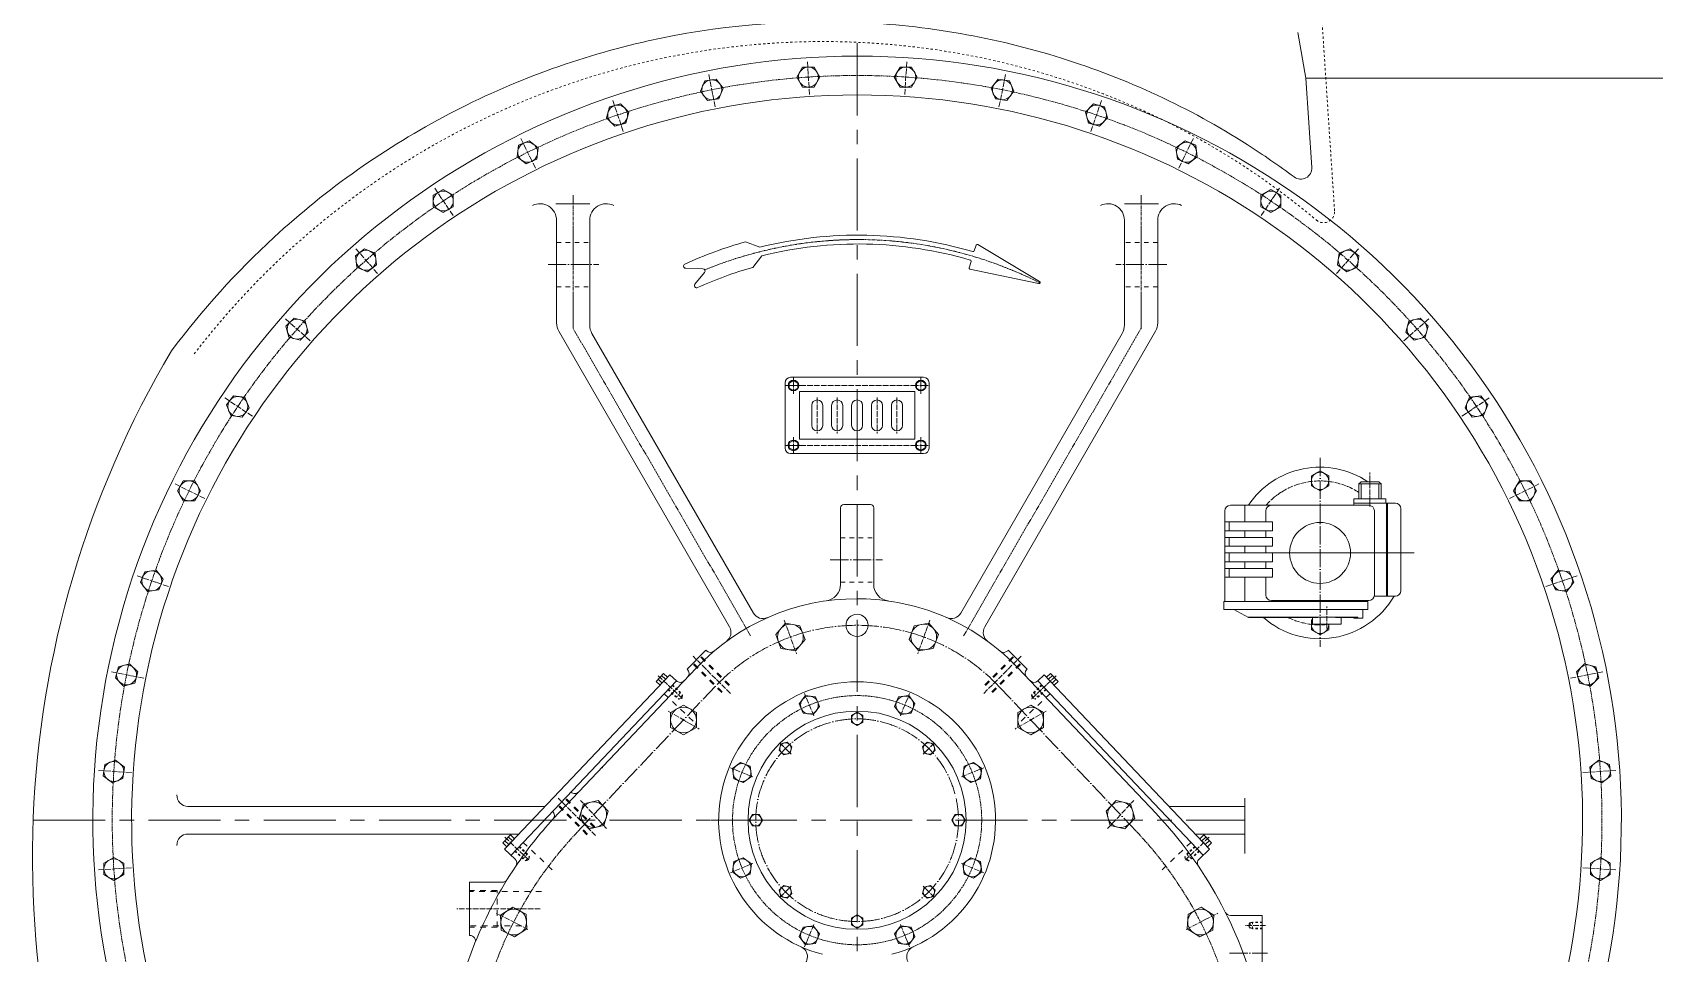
# Model space of a CAD drawing. Header units: inches. Extents: x -7 to 38035, y 41 to 29026.
# Drawn here: x 6768 to 8912, y 20793 to 22011 of the extents above; entities that cross this region are included whole.
import ezdxf

# ---------------------------------------------------------------- set-up
doc = ezdxf.new("R2010")
doc.units = ezdxf.units.IN
doc.header["$MEASUREMENT"] = 0
for name, pattern in [('ACAD_ISO04W100', [30, 24, -3, 0, -3]), ('CENTER', [50.8, 31.75, -6.35, 6.35, -6.35]), ('CHAIN', [0.7087, 0.4724, -0.0591, 0.1181, -0.0591]), ('EB_DASH', [6, 3, -3]), ('EB_DASHDOT', [39, 30, -3, 3, -3])]:
    doc.linetypes.add(name, pattern=pattern)
doc.layers.add('CAXA1', color=5, linetype='CENTER', lineweight=5)

msp = doc.modelspace()

# ---------------------------------------------------------------- linework, layer by layer
at = {"color": 7, "linetype": 'EB_DASH', "lineweight": 5}
for p, q in [((8489.51, 21775.3), (8473.26, 22020.92)), ((7608.4, 21142.32), (7619.03, 21132.24)), ((7608.91, 21142.85), (7622.72, 21129.75)), ((7613.94, 21148.16), (7627.75, 21135.06)), ((7614.45, 21148.69), (7625.07, 21138.62)), ((8102.81, 21148.16), (8089, 21135.06)), ((8102.31, 21148.69), (8091.68, 21138.62)), ((8107.85, 21142.85), (8094.03, 21129.75)), ((8108.35, 21142.32), (8097.72, 21132.24)), ((7625.07, 21138.62), (7619.03, 21132.24)), ((7627.75, 21135.06), (7622.72, 21129.75)), ((7622.73, 21129.76), (7626.77, 21130.96)), ((7627.75, 21135.05), (7626.77, 21130.96)), ((8089, 21135.06), (8094.03, 21129.75)), ((8089, 21135.05), (8089.99, 21130.96)), ((8094.02, 21129.76), (8089.99, 21130.96)), ((8091.68, 21138.62), (8097.72, 21132.24)), ((7713.04, 20969.77), (7695.87, 20969.77)), ((7405.95, 20928.76), (7416.57, 20918.69)), ((7406.45, 20929.3), (7420.26, 20916.2)), ((7411.49, 20934.61), (7425.3, 20921.51)), ((7411.99, 20935.14), (7422.62, 20925.07)), ((8305.26, 20934.61), (8291.45, 20921.51)), ((8304.76, 20935.14), (8294.13, 20925.07)), ((8310.3, 20929.3), (8296.49, 20916.2)), ((8310.8, 20928.76), (8300.18, 20918.69)), ((7416.57, 20918.69), (7422.62, 20925.07)), ((7420.26, 20916.2), (7425.3, 20921.51)), ((7420.28, 20916.21), (7424.31, 20917.41)), ((7425.29, 20921.5), (7424.31, 20917.41)), ((8296.49, 20916.2), (8291.45, 20921.51)), ((8291.46, 20921.5), (8292.44, 20917.41)), ((8296.47, 20916.21), (8292.44, 20917.41)), ((8300.18, 20918.69), (8294.13, 20925.07)), ((8377.88, 20834.42), (8375.72, 20830.69)), ((8377.88, 20826.96), (8375.72, 20830.69)), ((8377.88, 20834.42), (8377.88, 20826.96)), ((8393.98, 20834.42), (8377.88, 20834.42)), ((8393.98, 20826.96), (8377.88, 20826.96)), ((8380.81, 20835.08), (8380.81, 20826.3)), ((8393.98, 20835.08), (8380.88, 20835.08)), ((8393.98, 20826.3), (8380.88, 20826.3))]:
    msp.add_line(p, q, dxfattribs=at)
at = {"color": 7, "lineweight": 5}
for p, q in [((8451.55, 21950.65), (8440.87, 22011.24)), ((7786.38, 21965.38), (7778.77, 21952.2)), ((7786.38, 21965.38), (7801.59, 21965.38)), ((7809.2, 21952.2), (7801.59, 21965.38)), ((7907.55, 21952.2), (7915.16, 21965.38)), ((7930.38, 21965.38), (7915.16, 21965.38)), ((7930.38, 21965.38), (7937.98, 21952.2)), ((7657.04, 21947.46), (7651.22, 21933.41)), ((7657.04, 21947.46), (7672.12, 21949.45)), ((7681.39, 21937.38), (7672.12, 21949.45)), ((7675.56, 21923.32), (7681.39, 21937.38)), ((7778.77, 21952.2), (7786.38, 21939.03)), ((7786.38, 21939.03), (7801.59, 21939.03)), ((7801.59, 21939.03), (7809.2, 21952.2)), ((7915.16, 21939.03), (7907.55, 21952.2)), ((7930.38, 21939.03), (7915.16, 21939.03)), ((7937.98, 21952.2), (7930.38, 21939.03)), ((8035.37, 21937.38), (8044.63, 21949.45)), ((8041.19, 21923.32), (8035.37, 21937.38)), ((8059.71, 21947.46), (8044.63, 21949.45)), ((8059.71, 21947.46), (8065.53, 21933.41)), ((8459.35, 21832.81), (8451.55, 21950.65)), ((8451.55, 21950.65), (9153.34, 21950.65)), ((7531.15, 21912.82), (7545.84, 21916.76)), ((7556.6, 21906), (7545.84, 21916.76)), ((7651.22, 21933.41), (7660.48, 21921.34)), ((7660.48, 21921.34), (7675.56, 21923.32)), ((8056.27, 21921.34), (8041.19, 21923.32)), ((8065.53, 21933.41), (8056.27, 21921.34)), ((8160.15, 21906), (8170.91, 21916.76)), ((8185.6, 21912.82), (8170.91, 21916.76)), ((7531.15, 21912.82), (7527.21, 21898.12)), ((7527.21, 21898.12), (7537.97, 21887.36)), ((7552.66, 21891.3), (7556.6, 21906)), ((8164.09, 21891.3), (8160.15, 21906)), ((8189.54, 21898.12), (8178.78, 21887.36)), ((8185.6, 21912.82), (8189.54, 21898.12)), ((7537.97, 21887.36), (7552.66, 21891.3)), ((8178.78, 21887.36), (8164.09, 21891.3)), ((7410.85, 21862.04), (7408.87, 21846.95)), ((7410.85, 21862.04), (7424.91, 21867.86)), ((7436.98, 21858.6), (7424.91, 21867.86)), ((7435, 21843.51), (7436.98, 21858.6)), ((8279.77, 21858.6), (8291.84, 21867.86)), ((8281.76, 21843.51), (8279.77, 21858.6)), ((8305.9, 21862.04), (8291.84, 21867.86)), ((8305.9, 21862.04), (8307.88, 21846.95)), ((7408.87, 21846.95), (7420.94, 21837.69)), ((7420.94, 21837.69), (7435, 21843.51)), ((8295.81, 21837.69), (8281.76, 21843.51)), ((8307.88, 21846.95), (8295.81, 21837.69)), ((7298.22, 21795.99), (7311.39, 21803.6)), ((7298.22, 21795.99), (7298.22, 21780.78)), ((7324.57, 21795.99), (7311.39, 21803.6)), ((7324.57, 21780.78), (7324.57, 21795.99)), ((7460.1, 21784.8), (7505.02, 21784.8)), ((8256.66, 21784.8), (8211.74, 21784.8)), ((8392.18, 21795.99), (8405.36, 21803.6)), ((8392.18, 21780.78), (8392.18, 21795.99)), ((8418.53, 21795.99), (8405.36, 21803.6)), ((8418.53, 21795.99), (8418.53, 21780.78)), ((7298.22, 21780.78), (7311.39, 21773.17)), ((7311.39, 21773.17), (7324.57, 21780.78)), ((8405.36, 21773.17), (8392.18, 21780.78)), ((8418.53, 21780.78), (8405.36, 21773.17)), ((7461.08, 21627.2), (7461.08, 21762.84)), ((7505, 21624.33), (7505, 21762.84)), ((8211.76, 21624.33), (8211.76, 21762.84)), ((8255.68, 21627.2), (8255.68, 21762.84)), ((7195.17, 21715.81), (7207.24, 21725.07)), ((7221.29, 21719.25), (7207.24, 21725.07)), ((7711.05, 21734.53), (7729.99, 21727.36)), ((8015.63, 21730.06), (8013.28, 21722.41)), ((8099.53, 21681.98), (8017.78, 21730.89)), ((8495.46, 21719.25), (8509.51, 21725.07)), ((8521.58, 21715.81), (8509.51, 21725.07)), ((7195.17, 21715.81), (7197.15, 21700.72)), ((7197.15, 21700.72), (7211.21, 21694.9)), ((7211.21, 21694.9), (7223.28, 21704.16)), ((7223.28, 21704.16), (7221.29, 21719.25)), ((7631.82, 21699.43), (7654.56, 21698.84)), ((7720.59, 21700.59), (7732.53, 21715.93)), ((8008.99, 21708.41), (8006.47, 21700.21)), ((8493.47, 21704.16), (8495.46, 21719.25)), ((8505.54, 21694.9), (8493.47, 21704.16)), ((8519.6, 21700.72), (8505.54, 21694.9)), ((8521.58, 21715.81), (8519.6, 21700.72)), ((7644.1, 21678.49), (7656.76, 21694.06)), ((8098.21, 21679.37), (8007.57, 21698.35)), ((7103.46, 21622.86), (7114.22, 21633.62)), ((7103.46, 21622.86), (7107.4, 21608.16)), ((7128.92, 21629.68), (7114.22, 21633.62)), ((7122.1, 21604.23), (7132.86, 21614.98)), ((7132.86, 21614.98), (7128.92, 21629.68)), ((7689.69, 21225.34), (7464.02, 21616.22)), ((7721.39, 21243.64), (7507.94, 21613.35)), ((7995.36, 21243.64), (8208.81, 21613.35)), ((8027.06, 21225.34), (8252.73, 21616.22)), ((8583.9, 21614.98), (8587.83, 21629.68)), ((8594.65, 21604.23), (8583.9, 21614.98)), ((8587.83, 21629.68), (8602.53, 21633.62)), ((8613.29, 21622.86), (8602.53, 21633.62)), ((8613.29, 21622.86), (8609.35, 21608.16)), ((7107.4, 21608.16), (7122.1, 21604.23)), ((8609.35, 21608.16), (8594.65, 21604.23)), ((7770.54, 21555.38), (7946.22, 21555.38)), ((7770.54, 21555.38), (7946.22, 21555.38)), ((7024.68, 21518.74), (7033.94, 21530.81)), ((7049.02, 21528.82), (7033.94, 21530.81)), ((7054.85, 21514.76), (7049.02, 21528.82)), ((7763.22, 21461.68), (7763.22, 21548.06)), ((7763.22, 21461.68), (7763.22, 21548.06)), ((7782.25, 21473.39), (7782.25, 21536.34)), ((7782.25, 21536.34), (7934.5, 21536.34)), ((7934.5, 21473.39), (7934.5, 21536.34)), ((7953.54, 21461.68), (7953.54, 21548.06)), ((7953.54, 21461.68), (7953.54, 21548.06)), ((8661.91, 21514.76), (8667.73, 21528.82)), ((8667.73, 21528.82), (8682.81, 21530.81)), ((8692.08, 21518.74), (8682.81, 21530.81)), ((7024.68, 21518.74), (7030.5, 21504.68)), ((7045.58, 21502.69), (7054.85, 21514.76)), ((7798.35, 21491.69), (7798.35, 21518.04)), ((7812.99, 21491.69), (7812.99, 21518.04)), ((7824.7, 21491.69), (7824.7, 21518.04)), ((7839.34, 21491.69), (7839.34, 21518.04)), ((7851.06, 21491.69), (7851.06, 21518.04)), ((7865.7, 21491.69), (7865.7, 21518.04)), ((7877.41, 21491.69), (7877.41, 21518.04)), ((7892.05, 21491.69), (7892.05, 21518.04)), ((7903.76, 21491.69), (7903.76, 21518.04)), ((7918.4, 21491.69), (7918.4, 21518.04)), ((8671.17, 21502.69), (8661.91, 21514.76)), ((8692.08, 21518.74), (8686.25, 21504.68)), ((7030.5, 21504.68), (7045.58, 21502.69)), ((8686.25, 21504.68), (8671.17, 21502.69)), ((7782.25, 21473.39), (7934.5, 21473.39)), ((7770.54, 21454.36), (7946.22, 21454.36)), ((7770.54, 21454.36), (7946.22, 21454.36)), ((6960.15, 21405.22), (6967.76, 21418.4)), ((6960.15, 21405.22), (6967.76, 21392.04)), ((6982.98, 21418.4), (6967.76, 21418.4)), ((6990.58, 21405.22), (6982.98, 21418.4)), ((6982.98, 21392.04), (6990.58, 21405.22)), ((8521.61, 21414.32), (8524.54, 21417.25)), ((8521.61, 21394.84), (8521.61, 21414.32)), ((8550.89, 21414.32), (8521.61, 21414.32)), ((8547.96, 21417.25), (8524.54, 21417.25)), ((8550.89, 21414.32), (8547.96, 21417.25)), ((8550.89, 21394.84), (8550.89, 21414.32)), ((8726.17, 21405.22), (8733.78, 21418.4)), ((8733.78, 21392.04), (8726.17, 21405.22)), ((8733.78, 21418.4), (8748.99, 21418.4)), ((8756.6, 21405.22), (8748.99, 21418.4)), ((8756.6, 21405.22), (8748.99, 21392.04)), ((6967.76, 21392.04), (6982.98, 21392.04)), ((7836.42, 21382.62), (7836.42, 21281.45)), ((7858.38, 21387.01), (7840.81, 21387.01)), ((7858.38, 21387.01), (7875.94, 21387.01)), ((7880.34, 21382.62), (7880.34, 21281.45)), ((8344.47, 21258.69), (8344.47, 21378.74)), ((8351.79, 21386.06), (8407.31, 21386.06)), ((8351.79, 21386.06), (8534.79, 21386.06)), ((8370.82, 21364.1), (8370.82, 21386.06)), ((8398.64, 21364.1), (8398.64, 21378.74)), ((8515.02, 21386.06), (8515.02, 21394.84)), ((8557.48, 21394.84), (8515.02, 21394.84)), ((8569.92, 21388.99), (8515.02, 21388.99)), ((8542.11, 21267.47), (8542.11, 21378.74)), ((8557.48, 21388.99), (8557.48, 21394.84)), ((8558.21, 21266.01), (8558.21, 21388.99)), ((8559.68, 21266.01), (8559.68, 21388.99)), ((8559.68, 21382.14), (8559.68, 21385.87)), ((8577.24, 21273.33), (8577.24, 21381.67)), ((8748.99, 21392.04), (8733.78, 21392.04)), ((8407.42, 21364.1), (8344.47, 21364.1)), ((8350.32, 21352.39), (8350.32, 21364.1)), ((8407.42, 21352.39), (8407.42, 21364.1)), ((8407.42, 21352.39), (8344.47, 21352.39)), ((8407.42, 21343.6), (8344.47, 21343.6)), ((8350.32, 21331.89), (8350.32, 21343.6)), ((8370.82, 21343.6), (8370.82, 21352.39)), ((8398.64, 21343.6), (8398.64, 21352.39)), ((8407.42, 21331.89), (8407.42, 21343.6)), ((8407.42, 21331.89), (8407.42, 21335.39)), ((8407.42, 21331.89), (8344.47, 21331.89)), ((8407.42, 21323.11), (8344.47, 21323.11)), ((8350.32, 21311.39), (8350.32, 21323.11)), ((8370.82, 21323.11), (8370.82, 21331.89)), ((8398.64, 21323.11), (8398.64, 21331.89)), ((8407.42, 21311.39), (8407.42, 21323.11)), ((8407.42, 21313.76), (8407.42, 21323.11)), ((6911, 21284.25), (6916.82, 21298.31)), ((6931.91, 21300.3), (6916.82, 21298.31)), ((6941.17, 21288.22), (6931.91, 21300.3)), ((8407.42, 21311.39), (8344.47, 21311.39)), ((8407.42, 21302.61), (8344.47, 21302.61)), ((8350.32, 21290.9), (8350.32, 21302.61)), ((8370.82, 21302.61), (8370.82, 21311.39)), ((8398.64, 21302.61), (8398.64, 21311.39)), ((8407.42, 21290.9), (8407.42, 21302.61)), ((8775.58, 21288.22), (8784.84, 21300.3)), ((8784.84, 21300.3), (8799.93, 21298.31)), ((8805.75, 21284.25), (8799.93, 21298.31)), ((6911, 21284.25), (6920.26, 21272.18)), ((6920.26, 21272.18), (6935.35, 21274.17)), ((6935.35, 21274.17), (6941.17, 21288.22)), ((8407.42, 21290.9), (8344.47, 21290.9)), ((8370.82, 21258.69), (8370.82, 21290.9)), ((8398.64, 21267.47), (8398.64, 21290.9)), ((8559.68, 21274.32), (8559.68, 21270.59)), ((8781.4, 21274.17), (8775.58, 21288.22)), ((8796.49, 21272.18), (8781.4, 21274.17)), ((8805.75, 21284.25), (8796.49, 21272.18)), ((8533.32, 21258.69), (8343, 21258.69)), ((8343, 21248.44), (8343, 21258.69)), ((8534.79, 21260.15), (8405.96, 21260.15)), ((8524.94, 21258.69), (8521.21, 21258.69)), ((8531.13, 21258.69), (8531.13, 21260.15)), ((8533.32, 21248.44), (8533.32, 21258.69)), ((8569.92, 21266.01), (8541.96, 21266.01)), ((8533.32, 21248.44), (8343, 21248.44)), ((8356.18, 21248.44), (8375.87, 21237.84)), ((8520.43, 21238.19), (8375.21, 21238.19)), ((8467.01, 21237.75), (8376.21, 21237.75)), ((8460.12, 21228.97), (8460.12, 21237.75)), ((8498.19, 21228.97), (8460.12, 21228.97)), ((8467.45, 21238.19), (8467.01, 21237.75)), ((8490.86, 21238.19), (8491.3, 21237.75)), ((8520.43, 21237.75), (8491.3, 21237.75)), ((8498.19, 21228.97), (8498.19, 21237.75)), ((8515.02, 21236.73), (8515.02, 21237.75)), ((8526.74, 21236.73), (8515.02, 21236.73)), ((8520.43, 21237.75), (8520.43, 21238.19)), ((8526.74, 21236.73), (8526.74, 21248.44)), ((7658.58, 21194.41), (7633.74, 21169.56)), ((7659.31, 21193.68), (7658.58, 21194.41)), ((8057.44, 21193.68), (8058.17, 21194.41)), ((8058.17, 21194.41), (8083.02, 21169.56)), ((6878.06, 21157.91), (6882, 21172.6)), ((6896.69, 21176.54), (6882, 21172.6)), ((6907.45, 21165.78), (6896.69, 21176.54)), ((6903.51, 21151.09), (6907.45, 21165.78)), ((7602.65, 21163.91), (7592.58, 21153.28)), ((7602.65, 21163.91), (7607.96, 21158.87)), ((7645.89, 21171.22), (7619.76, 21143.65)), ((7634.13, 21169.17), (7633.74, 21169.56)), ((8070.86, 21171.22), (8253.6, 20978.46)), ((8082.62, 21169.17), (8083.02, 21169.56)), ((8114.1, 21163.91), (8108.79, 21158.87)), ((8114.1, 21163.91), (8124.18, 21153.28)), ((8809.3, 21165.78), (8820.06, 21176.54)), ((8813.24, 21151.09), (8809.3, 21165.78)), ((8820.06, 21176.54), (8834.76, 21172.6)), ((8838.69, 21157.91), (8834.76, 21172.6)), ((6878.06, 21157.91), (6888.82, 21147.15)), ((6888.82, 21147.15), (6903.51, 21151.09)), ((7610.98, 21162.06), (7392.41, 20931.51)), ((7619.48, 21154), (7400.91, 20923.45)), ((7619.76, 21143.65), (7490.41, 21007.21)), ((7592.58, 21153.28), (7597.89, 21148.25)), ((7600.58, 21151.08), (7595.27, 21156.12)), ((7605.27, 21156.04), (7599.96, 21161.07)), ((7619.48, 21154), (7610.98, 21162.06)), ((7614.45, 21148.69), (7614.45, 21148.69)), ((8097.27, 21154), (8105.77, 21162.06)), ((8097.27, 21154), (8315.84, 20923.45)), ((8105.77, 21162.06), (8324.34, 20931.51)), ((8111.48, 21156.04), (8116.79, 21161.07)), ((8116.17, 21151.08), (8121.49, 21156.12)), ((8124.18, 21153.28), (8118.86, 21148.25)), ((8827.94, 21147.15), (8813.24, 21151.09)), ((8838.69, 21157.91), (8827.94, 21147.15)), ((6861.89, 21028.34), (6863.87, 21043.42)), ((6877.93, 21049.25), (6863.87, 21043.42)), ((6890, 21039.98), (6877.93, 21049.25)), ((6888.01, 21024.9), (6890, 21039.98)), ((8826.75, 21039.98), (8838.82, 21049.25)), ((8828.74, 21024.9), (8826.75, 21039.98)), ((8838.82, 21049.25), (8852.88, 21043.42)), ((8854.86, 21028.34), (8852.88, 21043.42)), ((6861.89, 21028.34), (6873.96, 21019.08)), ((6873.96, 21019.08), (6888.01, 21024.9)), ((8842.79, 21019.08), (8828.74, 21024.9)), ((8854.86, 21028.34), (8842.79, 21019.08)), ((7490.41, 21007.21), (7456.31, 20971.11)), ((8370.77, 20925.85), (8370.77, 20999.05)), ((7446.03, 20988.07), (6973.9, 20988.07)), ((7455.87, 20981.43), (7456.08, 20981.22)), ((8270.72, 20988.07), (8370.77, 20988.07)), ((7411.34, 20951.47), (6973.9, 20951.47)), ((7400.2, 20950.36), (7390.12, 20939.73)), ((7400.2, 20950.36), (7405.51, 20945.32)), ((7754.43, 20969.77), (7665.66, 20969.77)), ((8305.42, 20951.47), (8370.77, 20951.47)), ((8316.56, 20950.36), (8311.24, 20945.32)), ((8316.56, 20950.36), (8326.63, 20939.73)), ((7390.12, 20939.73), (7395.44, 20934.7)), ((7392.41, 20931.51), (7406.28, 20918.36)), ((7398.12, 20937.53), (7392.81, 20942.57)), ((7405.51, 20945.32), (7395.44, 20934.7)), ((7402.82, 20942.49), (7397.51, 20947.52)), ((8324.34, 20931.51), (8310.47, 20918.36)), ((8313.93, 20942.49), (8319.25, 20947.52)), ((8318.63, 20937.53), (8323.94, 20942.57)), ((8326.63, 20939.73), (8321.32, 20934.7)), ((6875.94, 20920.59), (6862.77, 20912.98)), ((6862.77, 20897.77), (6862.77, 20912.98)), ((6889.12, 20912.98), (6875.94, 20920.59)), ((6889.12, 20897.77), (6889.12, 20912.98)), ((8827.63, 20912.98), (8840.81, 20920.59)), ((8827.63, 20897.77), (8827.63, 20912.98)), ((8840.81, 20920.59), (8853.98, 20912.98)), ((8853.98, 20897.77), (8853.98, 20912.98)), ((6862.77, 20897.77), (6875.94, 20890.16)), ((6875.94, 20890.16), (6889.12, 20897.77)), ((7345.98, 20817.51), (7345.98, 20887.79)), ((7389.6, 20887.79), (7345.98, 20887.79)), ((8840.81, 20890.16), (8827.63, 20897.77)), ((8853.98, 20897.77), (8840.81, 20890.16)), ((8351.74, 20843.87), (8393.98, 20843.87)), ((8393.98, 20843.87), (8393.98, 20744.31)), ((8393.98, 20835.08), (8393.98, 20826.3)), ((7346.5, 20817.51), (7345.98, 20817.51))]:
    msp.add_line(p, q, dxfattribs=at)
at = {"color": 7, "linetype": 'ACAD_ISO04W100', "lineweight": 5, "ltscale": 0.3}
for p, q in [((7670.82, 21912.68), (7662.18, 21956.13)), ((7795.5, 21929.09), (7792.6, 21973.3)), ((7921.25, 21929.09), (7924.15, 21973.3)), ((8045.93, 21912.68), (8054.57, 21956.13)), ((7549.35, 21880.13), (7535.11, 21922.08)), ((8167.4, 21880.13), (8181.64, 21922.08)), ((7433.17, 21832.01), (7413.57, 21871.74)), ((8283.58, 21832.01), (8303.18, 21871.74)), ((7324.26, 21769.13), (7299.65, 21805.96)), ((8392.49, 21769.13), (8417.1, 21805.96)), ((7224.49, 21692.57), (7195.28, 21725.88)), ((8492.26, 21692.57), (8521.47, 21725.88)), ((7135.57, 21603.65), (7102.27, 21632.86)), ((8581.18, 21603.65), (8614.49, 21632.86)), ((7774.2, 21533.45), (7774.2, 21554.44)), ((7942.56, 21533.45), (7942.56, 21554.44)), ((7059.02, 21503.88), (7022.18, 21528.5)), ((7784.52, 21544.4), (7764.3, 21544.4)), ((7784.52, 21544.4), (7764.3, 21544.4)), ((7936.17, 21544.4), (7767.96, 21544.4)), ((7936.17, 21544.4), (7767.96, 21544.4)), ((7805.67, 21528.59), (7805.67, 21481.13)), ((7832.02, 21528.59), (7832.02, 21481.13)), ((7884.73, 21528.59), (7884.73, 21481.13)), ((7911.08, 21528.59), (7911.08, 21481.13)), ((7932.24, 21544.4), (7952.46, 21544.4)), ((7932.24, 21544.4), (7952.46, 21544.4)), ((8657.74, 21503.88), (8694.57, 21528.5)), ((7784.52, 21465.34), (7764.3, 21465.34)), ((7784.52, 21465.34), (7764.3, 21465.34)), ((7936.17, 21465.34), (7767.96, 21465.34)), ((7936.17, 21465.34), (7767.96, 21465.34)), ((7774.2, 21476.28), (7774.2, 21455.29)), ((7932.24, 21465.34), (7952.46, 21465.34)), ((7932.24, 21465.34), (7952.46, 21465.34)), ((7942.56, 21476.28), (7942.56, 21455.29)), ((8536.25, 21399.75), (8536.25, 21429.63)), ((6996.14, 21394.98), (6956.41, 21414.57)), ((8720.61, 21394.98), (8760.34, 21414.57)), ((6948.01, 21278.8), (6906.07, 21293.03)), ((8768.74, 21278.8), (8810.69, 21293.03)), ((8479.16, 21223.22), (8479.16, 21252.41)), ((7762.06, 21234.38), (7778.27, 21189.87)), ((7954.69, 21234.38), (7938.49, 21189.87)), ((7690.91, 21137.24), (7641.52, 21186.62)), ((8025.84, 21137.24), (8075.23, 21186.62)), ((6915.47, 21157.33), (6872.02, 21165.97)), ((8801.29, 21157.33), (8844.73, 21165.97)), ((7595.31, 21160.78), (7627.84, 21129.94)), ((8121.45, 21160.78), (8088.91, 21129.94)), ((7801.2, 21107.79), (7788.99, 21137.28)), ((7915.55, 21107.79), (7927.76, 21137.28)), ((7608.55, 21114.01), (7649.57, 21090.32)), ((8108.2, 21114.01), (8067.18, 21090.32)), ((7756.41, 21071.74), (7771.02, 21057.13)), ((7960.35, 21071.74), (7945.73, 21057.13)), ((6899.05, 21032.65), (6854.85, 21035.54)), ((7720.35, 21026.94), (7690.87, 21039.15)), ((7996.4, 21026.94), (8025.89, 21039.15)), ((8817.7, 21032.65), (8861.9, 21035.54)), ((7512.71, 20949.43), (7463.33, 20998.82)), ((7527.23, 20958.88), (7492.78, 20995.82)), ((8189.53, 20958.88), (8223.97, 20995.82)), ((7392.85, 20947.23), (7425.38, 20916.39)), ((8323.9, 20947.23), (8291.37, 20916.39)), ((6899.05, 20906.89), (6854.85, 20903.99)), ((7720.35, 20912.6), (7690.87, 20900.38)), ((7996.4, 20912.6), (8025.89, 20900.38)), ((8817.7, 20906.89), (8861.9, 20903.99)), ((7756.41, 20867.8), (7771.02, 20882.41)), ((7960.35, 20867.8), (7945.73, 20882.41)), ((7439.61, 20852.65), (7329.18, 20852.65)), ((7423.35, 20825.43), (7381.61, 20846.7)), ((8293.4, 20825.43), (8335.15, 20846.7)), ((7801.2, 20831.74), (7788.99, 20802.26)), ((7915.55, 20831.74), (7927.76, 20802.26)), ((8398.38, 20830.69), (8371.33, 20830.69))]:
    msp.add_line(p, q, dxfattribs=at)
at = {"color": 7, "linetype": 'CHAIN', "lineweight": 5, "ltscale": 10}
for p, q in [((7483.04, 21795.94), (7483.04, 21619.88)), ((8233.72, 21795.94), (8233.72, 21619.88))]:
    msp.add_line(p, q, dxfattribs=at)
at = {"color": 7, "linetype": 'EB_DASH', "lineweight": 5, "ltscale": 2}
for p, q in [((7461.08, 21733.56), (7505, 21733.56)), ((8255.68, 21733.56), (8211.76, 21733.56)), ((7461.08, 21675), (7505, 21675)), ((8255.68, 21675), (8211.76, 21675)), ((7836.42, 21343.09), (7880.34, 21343.09)), ((7836.42, 21284.53), (7880.34, 21284.53))]:
    msp.add_line(p, q, dxfattribs=at)
at = {"color": 7, "linetype": 'ACAD_ISO04W100', "lineweight": 5}
for p, q in [((7449.84, 21704.28), (7516.77, 21704.28)), ((8267.62, 21704.28), (8200.36, 21704.28)), ((8470.37, 21448.62), (8470.37, 21198.93)), ((7822.99, 21313.81), (7891.86, 21313.81)), ((8346.49, 21323.11), (8594.77, 21323.11)), ((8587.95, 21323.11), (8421.51, 21323.11)), ((7671.39, 21147.04), (7488.65, 20954.29)), ((8045.37, 21147.04), (8228.11, 20954.29)), ((8350.68, 20794.09), (8400.99, 20794.09))]:
    msp.add_line(p, q, dxfattribs=at)
at = {"color": 7, "linetype": 'CHAIN', "lineweight": 5, "ltscale": 15}
for p, q in [((7717.54, 21213.72), (7483.04, 21619.88)), ((7999.22, 21213.72), (8233.72, 21619.88))]:
    msp.add_line(p, q, dxfattribs=at)
at = {"color": 7, "linetype": 'Continuous', "lineweight": 5}
for p, q in [((8524.54, 21394.84), (8524.54, 21414.32)), ((8547.96, 21394.84), (8547.96, 21414.32))]:
    msp.add_line(p, q, dxfattribs=at)
at = {"color": 7, "linetype": 'EB_DASHDOT', "lineweight": 5}
msp.add_line((8536.25, 21384.59), (8536.25, 21399.23), dxfattribs=at)
at = {"color": 7, "linetype": 'EB_DASH', "lineweight": 5, "ltscale": 2.5}
for p, q in [((7688.84, 21147.96), (7650.49, 21186.31)), ((7689.71, 21148.78), (7651.34, 21187.16)), ((8027.04, 21148.78), (8065.42, 21187.16)), ((8027.91, 21147.96), (8066.27, 21186.31)), ((7679.36, 21138.43), (7640.98, 21176.81)), ((7680.19, 21139.3), (7641.83, 21177.66)), ((8036.56, 21139.3), (8074.92, 21177.66)), ((8037.39, 21138.43), (8075.77, 21176.81)), ((7603.37, 21137), (7642.68, 21099.74)), ((8113.39, 21137), (8074.07, 21099.74)), ((7510.65, 20960.15), (7472.29, 20998.51)), ((7511.52, 20960.98), (7473.14, 20999.36)), ((7501.17, 20950.62), (7462.79, 20989)), ((7501.99, 20951.5), (7463.64, 20989.85)), ((7417.03, 20940.45), (7458.91, 20900.74)), ((8299.72, 20940.45), (8257.84, 20900.74)), ((7382.58, 20876.8), (7345.98, 20876.8)), ((7441.22, 20875.34), (7345.98, 20875.34)), ((7382.58, 20828.49), (7382.58, 20876.8)), ((7414.97, 20829.95), (7345.98, 20829.95)), ((7382.58, 20828.49), (7345.98, 20828.49))]:
    msp.add_line(p, q, dxfattribs=at)
at = {"color": 7, "lineweight": 5}
for points in [[(7774.2, 21550.98), (7779.9, 21547.69), (7779.9, 21541.1), (7774.2, 21537.81), (7768.49, 21541.1), (7768.49, 21547.69)], [(7942.56, 21550.98), (7936.85, 21547.69), (7936.85, 21541.1), (7942.56, 21537.81), (7948.26, 21541.1), (7948.26, 21547.69)], [(7774.2, 21458.75), (7779.9, 21462.05), (7779.9, 21468.63), (7774.2, 21471.93), (7768.49, 21468.63), (7768.49, 21462.05)], [(7942.56, 21458.75), (7936.85, 21462.05), (7936.85, 21468.63), (7942.56, 21471.93), (7948.26, 21468.63), (7948.26, 21462.05)], [(8470.37, 21405.09), (8481.78, 21411.68), (8481.78, 21424.85), (8470.37, 21431.44), (8458.96, 21424.85), (8458.96, 21411.68)], [(7750.93, 21215.28), (7757.65, 21196.86), (7776.98, 21193.47), (7789.57, 21208.5), (7782.85, 21226.93), (7763.52, 21230.32)], [(7965.82, 21215.28), (7959.1, 21196.86), (7939.78, 21193.47), (7927.18, 21208.5), (7933.91, 21226.93), (7953.23, 21230.32)], [(7611.94, 21092.42), (7628.94, 21082.63), (7645.92, 21092.45), (7645.9, 21112.07), (7628.9, 21121.86), (7611.92, 21112.04)], [(7790.17, 21134.43), (7781.94, 21123.7), (7787.11, 21111.2), (7800.52, 21109.43), (7808.76, 21120.17), (7803.58, 21132.66)], [(7926.58, 21134.43), (7913.17, 21132.66), (7907.99, 21120.17), (7916.23, 21109.43), (7929.64, 21111.2), (7934.82, 21123.7)], [(8104.81, 21092.42), (8087.82, 21082.63), (8070.84, 21092.45), (8070.85, 21112.07), (8087.85, 21121.86), (8104.83, 21112.04)], [(7858.38, 21112.51), (7850.77, 21108.12), (7850.77, 21099.34), (7858.38, 21094.95), (7865.98, 21099.34), (7865.98, 21108.12)], [(7757.44, 21070.7), (7755.17, 21062.22), (7761.38, 21056.01), (7769.86, 21058.28), (7772.14, 21066.77), (7765.93, 21072.98)], [(7959.31, 21070.7), (7950.83, 21072.98), (7944.62, 21066.77), (7946.89, 21058.28), (7955.37, 21056.01), (7961.58, 21062.22)], [(7693.72, 21037.97), (7695.48, 21024.56), (7707.98, 21019.39), (7718.71, 21027.62), (7716.95, 21041.03), (7704.45, 21046.21)], [(8023.04, 21037.97), (8012.3, 21046.21), (7999.81, 21041.03), (7998.04, 21027.62), (8008.77, 21019.39), (8021.27, 21024.56)], [(7523.66, 20962.75), (7504.55, 20958.31), (7491.15, 20972.64), (7496.86, 20991.41), (7515.97, 20995.85), (7529.37, 20981.52)], [(8193.1, 20962.75), (8212.2, 20958.31), (8225.6, 20972.64), (8219.89, 20991.41), (8200.79, 20995.85), (8187.39, 20981.52)], [(7715.63, 20969.77), (7720.02, 20962.16), (7728.81, 20962.16), (7733.2, 20969.77), (7728.81, 20977.38), (7720.02, 20977.38)], [(8001.12, 20969.77), (7996.73, 20977.38), (7987.94, 20977.38), (7983.55, 20969.77), (7987.94, 20962.16), (7996.73, 20962.16)], [(7693.72, 20901.56), (7704.45, 20893.33), (7716.95, 20898.51), (7718.71, 20911.92), (7707.98, 20920.15), (7695.48, 20914.98)], [(8023.04, 20901.56), (8021.27, 20914.98), (8008.77, 20920.15), (7998.04, 20911.92), (7999.81, 20898.51), (8012.3, 20893.33)], [(7757.44, 20868.83), (7765.93, 20866.56), (7772.14, 20872.77), (7769.86, 20881.26), (7761.38, 20883.53), (7755.17, 20877.32)], [(7959.31, 20868.83), (7961.58, 20877.32), (7955.37, 20883.53), (7946.89, 20881.26), (7944.62, 20872.77), (7950.83, 20866.56)], [(7421.9, 20826.13), (7420.9, 20845.73), (7403.43, 20854.66), (7386.97, 20844), (7387.97, 20824.4), (7405.43, 20815.47)], [(7858.38, 20827.02), (7865.98, 20831.42), (7865.98, 20840.2), (7858.38, 20844.59), (7850.77, 20840.2), (7850.77, 20831.42)], [(8294.85, 20826.13), (8295.85, 20845.73), (8313.32, 20854.66), (8329.79, 20844), (8328.79, 20824.4), (8311.32, 20815.47)], [(7790.17, 20805.11), (7803.58, 20806.87), (7808.76, 20819.37), (7800.52, 20830.1), (7787.11, 20828.34), (7781.94, 20815.84)], [(7926.58, 20805.11), (7934.82, 20815.84), (7929.64, 20828.34), (7916.23, 20830.1), (7907.99, 20819.37), (7913.17, 20806.87)]]:
    msp.add_lwpolyline(points, close=True, dxfattribs=at)
msp.add_lwpolyline([(8481.78, 21228.97), (8481.78, 21221.36), (8470.37, 21214.77), (8458.96, 21221.36), (8458.96, 21234.53), (8460.12, 21235.2)], dxfattribs=at)
for centre, radius in [((7793.98, 21952.2), 13.18), ((7922.77, 21952.2), 13.18), ((7666.3, 21935.39), 13.18), ((8050.45, 21935.39), 13.18), ((7541.91, 21902.06), 13.18), ((8174.85, 21902.06), 13.18), ((7422.93, 21852.78), 13.18), ((8293.83, 21852.78), 13.18), ((7311.39, 21788.38), 13.18), ((8405.36, 21788.38), 13.18), ((7209.22, 21709.99), 13.18), ((8507.53, 21709.99), 13.18), ((7118.16, 21618.92), 13.18), ((8598.59, 21618.92), 13.18), ((7774.2, 21544.4), 7.05), ((7942.56, 21544.4), 7.05), ((7039.76, 21516.75), 13.18), ((8676.99, 21516.75), 13.18), ((7774.2, 21465.34), 7.05), ((7942.56, 21465.34), 7.05), ((8470.37, 21418.27), 11.41), ((6975.37, 21405.22), 13.18), ((8741.38, 21405.22), 13.18), ((8470.37, 21323.11), 40.26), ((6926.09, 21286.24), 13.18), ((8790.67, 21286.24), 13.18), ((7770.25, 21211.89), 16.99), ((7858.38, 21227.43), 14.64), ((7946.5, 21211.89), 16.99), ((6892.75, 21161.84), 13.18), ((8824, 21161.84), 13.18), ((7795.35, 21121.93), 11.72), ((7921.4, 21121.93), 11.72), ((7628.92, 21102.25), 16.99), ((7858.38, 20969.77), 144.21), ((7858.38, 21103.73), 7.61), ((8087.83, 21102.25), 16.99), ((7763.65, 21064.49), 7.61), ((7953.1, 21064.49), 7.61), ((6875.94, 21034.16), 13.18), ((7706.21, 21032.8), 11.72), ((8010.54, 21032.8), 11.72), ((8840.81, 21034.16), 13.18), ((7510.26, 20977.08), 16.99), ((8206.49, 20977.08), 16.99), ((7724.42, 20969.77), 7.61), ((7992.34, 20969.77), 7.61), ((6875.94, 20905.38), 13.18), ((7706.21, 20906.74), 11.72), ((8010.54, 20906.74), 11.72), ((8840.81, 20905.38), 13.18), ((7763.65, 20875.04), 7.61), ((7953.1, 20875.04), 7.61), ((7404.43, 20835.06), 16.99), ((7858.38, 20835.81), 7.61), ((8312.32, 20835.06), 16.99), ((7795.35, 20817.61), 11.72), ((7921.4, 20817.61), 11.72)]:
    msp.add_circle(centre, radius, dxfattribs=at)
at = {"color": 7, "linetype": 'CHAIN', "lineweight": 5, "ltscale": 15}
msp.add_circle((7858.38, 20969.77), 164.7, dxfattribs=at)
at = {"color": 7, "linetype": 'ACAD_ISO04W100', "lineweight": 5}
msp.add_circle((7858.38, 20969.77), 133.96, dxfattribs=at)
at = {"color": 7, "lineweight": 5}
for centre, radius, start, end in [((7858.38, 20969.77), 1010.16, 90, 233.03852), ((7858.38, 20969.77), 1010.16, 306.96148, 90), ((7858.38, 20969.77), 958.92, 90, 231.29379), ((7858.38, 20969.77), 958.92, 308.70621, 90), ((8444.74, 21831.84), 14.64, 233.1998, 3.78494), ((7439.12, 21762.84), 21.96, 0, 116.3025), ((7526.96, 21762.84), 21.96, 63.6975, 180), ((8189.8, 21762.84), 21.96, 0, 116.3025), ((8277.64, 21762.84), 21.96, 63.6975, 180), ((7859.79, 21205.24), 538.02, 73.62495, 103.96098), ((7859.79, 21205.24), 549.79, 105.69627, 114.6282), ((7859.79, 21205.24), 526.31, 73.64425, 103.99258), ((8011.88, 21722.84), 1.46, 253.62495, 342.93294), ((8017.03, 21729.63), 1.46, 59.10958, 162.93294), ((7631.9, 21702.35), 2.93, 114.6282, 268.51565), ((7859.79, 21205.24), 514.53, 105.69627, 114.35781), ((7654.49, 21695.91), 2.93, 320.89008, 88.51565), ((8007.87, 21699.78), 1.46, 162.93294, 258.17291), ((8007.59, 21708.84), 1.46, 342.93294, 73.64425), ((7646.37, 21676.64), 2.93, 140.89008, 294.35781), ((8098.87, 21680.67), 1.46, 243.30389, 63.30389), ((7483.04, 21627.2), 21.96, 180, 210), ((7526.96, 21624.33), 21.96, 180, 210), ((8189.8, 21624.33), 21.96, 330, 0), ((8233.72, 21627.2), 21.96, 330, 0), ((8079.84, 20920.51), 1311.52, 149.29531, 206.1356), ((7770.54, 21548.06), 7.32, 90, 180), ((7770.54, 21548.06), 7.32, 90, 180), ((7946.22, 21548.06), 7.32, 0, 90), ((7946.22, 21548.06), 7.32, 0, 90), ((7805.67, 21518.04), 7.32, 0, 180), ((7832.02, 21518.04), 7.32, 0, 180), ((7858.38, 21518.04), 7.32, 90, 180), ((7858.38, 21518.04), 7.32, 0, 90), ((7884.73, 21518.04), 7.32, 0, 180), ((7911.08, 21518.04), 7.32, 0, 180), ((7805.67, 21491.69), 7.32, 180, 0), ((7832.02, 21491.69), 7.32, 180, 0), ((7858.38, 21491.69), 7.32, 180, 270), ((7858.38, 21491.69), 7.32, 270, 0), ((7884.73, 21491.69), 7.32, 180, 0), ((7911.08, 21491.69), 7.32, 180, 0), ((7770.54, 21461.68), 7.32, 180, 270), ((7770.54, 21461.68), 7.32, 180, 270), ((7946.22, 21461.68), 7.32, 270, 0), ((7946.22, 21461.68), 7.32, 270, 0), ((8470.11, 21323.11), 113.46, 56.07547, 146.30039), ((7840.81, 21382.62), 4.39, 90, 180), ((7875.94, 21382.62), 4.39, 0, 90), ((8351.79, 21378.74), 7.32, 90, 180), ((8405.96, 21378.74), 7.32, 90, 180), ((8534.79, 21378.74), 7.32, 0, 90), ((8569.92, 21381.67), 7.32, 0, 90), ((7814.46, 21281.45), 21.96, 278.02093, 0), ((7902.3, 21281.45), 21.96, 180, 261.97907), ((8569.92, 21273.33), 7.32, 270, 0), ((7858.38, 20969.77), 292.8, 90, 136.528), ((7858.38, 20969.77), 292.8, 71.15118, 90), ((8470.11, 21323.11), 113.46, 228.78636, 329.78635), ((8405.96, 21267.47), 7.32, 180, 270), ((8534.79, 21267.47), 7.32, 270, 0), ((7734.07, 21250.96), 14.64, 210, 293.84882), ((7858.38, 20969.77), 292.8, 43.472, 71.15118), ((7982.68, 21250.96), 14.64, 246.15118, 330), ((8470.37, 21227.95), 11.41, 153.90949, 5.15268), ((7677.02, 21218.02), 14.64, 306.1501, 30), ((8039.74, 21218.02), 14.64, 150, 233.8499), ((7664.49, 21198.85), 7.32, 225, 310.24318), ((8052.26, 21198.85), 7.32, 229.75682, 315), ((7628.95, 21163.99), 7.32, 316.528, 45), ((8087.8, 21163.99), 7.32, 135, 223.472), ((7624.52, 21159.31), 7.32, 226.528, 316.528), ((7858.38, 20969.77), 183, 284.53375, 255.46625), ((8092.23, 21159.31), 7.32, 223.472, 313.472), ((6973.9, 21002.71), 14.64, 177.86715, 270), ((7485.09, 21012.25), 7.32, 226.528, 316.528), ((7858.38, 20603.77), 544.61, 137.58451, 145.91878), ((7450.9, 20976.05), 7.32, 317.58451, 45), ((7858.38, 20603.77), 544.61, 13.96796, 43.472), ((6973.9, 20936.83), 14.64, 90, 182.13285), ((7858.38, 20603.77), 544.61, 145.91878, 158.03715), ((7401.24, 20913.05), 7.32, 325.91878, 46.528), ((8315.51, 20913.05), 7.32, 133.472, 214.08122), ((7389.6, 20895.11), 7.32, 270, 328.1396), ((8351.74, 20851.19), 7.32, 206.63312, 270), ((7858.38, 20603.77), 544.61, 158.03715, 204.40867), ((7346.5, 20810.19), 7.32, 338.03715, 90), ((7778.1, 20789.17), 14.64, 293.41269, 66.03484), ((7938.65, 20789.17), 14.64, 113.96516, 246.58731)]:
    msp.add_arc(centre, radius, start, end, dxfattribs=at)
at = {"color": 7, "linetype": 'CHAIN', "lineweight": 5, "ltscale": 15}
for centre, radius, start, end in [((7858.38, 20969.77), 984.54, 307.80727, 232.19273), ((7858.38, 20603.77), 509.47, 136.528, 199.61953), ((7858.38, 20603.77), 509.47, 281.93953, 43.472)]:
    msp.add_arc(centre, radius, start, end, dxfattribs=at)
at = {"color": 7, "linetype": 'EB_DASH', "lineweight": 5}
msp.add_arc((8474.9, 21774.33), 14.64, 229.95571, 3.78494, dxfattribs=at)
at = {"color": 7, "linetype": 'CHAIN', "lineweight": 5, "ltscale": 10}
msp.add_arc((7859.79, 21205.24), 532.16, 63.14627, 112.39101, dxfattribs=at)
at = {"color": 7, "linetype": 'ACAD_ISO04W100', "lineweight": 5, "ltscale": 0.3}
for start, end in [(57.234, 138.58269), (243.75652, 278.41629)]:
    msp.add_arc((8470.11, 21323.11), 95.16, start, end, dxfattribs=at)
at = {"color": 7, "linetype": 'ACAD_ISO04W100', "lineweight": 5}
msp.add_arc((7858.38, 20969.77), 257.66, 43.472, 136.528, dxfattribs=at)
at = {"color": 7, "linetype": 'Continuous', "lineweight": 5}
msp.add_arc((8376.21, 21238.49), 0.732, 241.69924, 270, dxfattribs=at)
at = {"color": 7, "lineweight": 5}
msp.add_open_spline([(6952.18, 21590.19), (6992.58, 21644.32), (7101.64, 21765.38), (7312.58, 21914.08), (7578.65, 22011.71), (7857.87, 22036.78), (8130.95, 21989.03), (8320.65, 21901.14), (8415.87, 21835.16), (8435.97, 21820.12)], degree=3, knots=[2975.5553311, 2975.5553311, 2975.5553311, 2975.5553311, 3113.9530173, 3307.9782866, 3499.9109438, 3689.7510283, 3877.4985806, 4063.1536427, 4114.5647382, 4114.5647382, 4114.5647382, 4114.5647382], dxfattribs=at)
at = {"color": 7, "linetype": 'EB_DASH', "lineweight": 5}
for points, knots in [([(6982.21, 21586.24), (7019.58, 21634.89), (7123.72, 21748.77), (7325.91, 21890.99), (7585.55, 21985.97), (7857.87, 22010.13), (8124.05, 21963.29), (8326.12, 21869.4), (8432.31, 21791), (8465.48, 21763.12)], [2918.7209514, 2918.7209514, 2918.7209514, 2918.7209514, 3044.4198715, 3233.7371095, 3420.9618225, 3606.0940527, 3789.133844, 3970.0812414, 4058.8158557, 4058.8158557, 4058.8158557, 4058.8158557]), ([(9055.2, 20969.77), (9052.1, 20865.99), (9020.02, 20658.79), (8892.59, 20373.09), (8697.13, 20131.53), (8447.45, 19950.17), (8161.35, 19840.45), (7858.74, 19808.78), (7560.38, 19856.23), (7286.45, 19978.45), (7075.12, 20149.99), (6969.78, 20285.44), (6931.12, 20346.57)], [0, 0, 0, 0, 213.3627316, 425.2640719, 635.7035067, 844.6826123, 1052.2003533, 1258.256205, 1462.8517495, 1665.9869944, 1867.6609129, 2015.8866849, 2015.8866849, 2015.8866849, 2015.8866849])]:
    msp.add_open_spline(points, degree=3, knots=knots, dxfattribs=at)
at = {"color": 7, "linetype": 'Continuous', "lineweight": 5}
for p in [(8470.37, 21323.11), (8470.37, 21323.11), (7521.66, 21039.31), (7375.26, 20852.65)]:
    msp.add_point(p, dxfattribs=at)
at = {"layer": 'CAXA1', "linetype": 'CENTER', "lineweight": 5, "ltscale": 3}
for p, q in [((7858.38, 19768), (7858.38, 22008.2)), ((6769.25, 20969.77), (8370.77, 20969.77))]:
    msp.add_line(p, q, dxfattribs=at)
msp.add_point((7858.38, 20969.77), dxfattribs=at)
msp.add_point((7858.38, 20969.77), dxfattribs=at)

doc.saveas('drawing.dxf')
